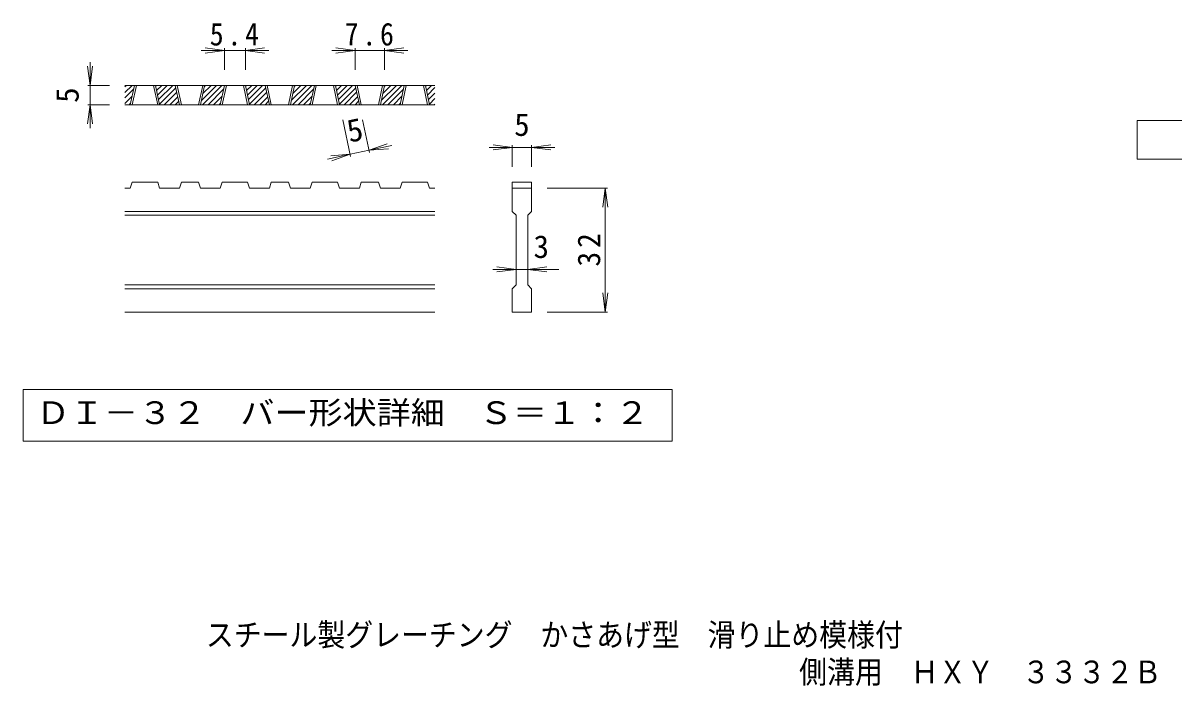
# Model space of a CAD drawing. Units: millimetres on the paper, enlarged 5 times, with parts at other scales. Extents: x -794 to 868, y -687 to 536.
# Drawn here: x -538 to 205, y -687 to -259 of the extents above; entities that cross this region are included whole.
import ezdxf
from ezdxf.enums import TextEntityAlignment as Align

# ---------------------------------------------------------------- set-up
doc = ezdxf.new("R2010")
doc.units = ezdxf.units.MM
doc.header["$LTSCALE"] = 5
for name, color, linetype, lineweight in [('D-0', 3, 'Continuous', 9), ('D-4', 7, 'Continuous', 9), ('F-4_F-4ﾚｲﾔ', 2, 'Continuous', 9)]:
    doc.layers.add(name, color=color, linetype=linetype, lineweight=lineweight)
doc.layers.add('F-5_F-5ﾚｲﾔ', color=2, linetype='Continuous')
doc.styles.add('ＭＳ ゴシック', font='')
doc.styles.get('ＭＳ ゴシック').set_extended_font_data('MS Gothic')

msp = doc.modelspace()

# ---------------------------------------------------------------- linework, layer by layer
at = {"layer": 'D-0'}
for p, q in [((-471.721, -303.617), (-467.188, -299.084)), ((-471.721, -300.081), (-470.724, -299.084)), ((-271.721, -299.084), (-471.721, -299.084)), ((-471.721, -307.152), (-466.14, -301.571)), ((-468.283, -311.584), (-465.608, -299.084)), ((-467.033, -311.584), (-464.358, -299.084)), ((-453.283, -299.084), (-450.608, -311.584)), ((-452.033, -299.084), (-449.358, -311.584)), ((-451.948, -299.483), (-451.548, -299.084)), ((-451.324, -302.395), (-448.013, -299.084)), ((-450.701, -305.307), (-444.477, -299.084)), ((-450.078, -308.22), (-440.942, -299.084)), ((-449.455, -311.132), (-438.925, -300.602)), ((-446.371, -311.584), (-438.302, -303.515)), ((-436.575, -311.584), (-439.25, -299.084)), ((-435.325, -311.584), (-438, -299.084)), ((-421.575, -299.084), (-424.25, -311.584)), ((-420.325, -299.084), (-423, -311.584)), ((-422.412, -308.839), (-412.658, -299.084)), ((-421.622, -311.584), (-409.122, -299.084)), ((-421.45, -304.34), (-416.193, -299.084)), ((-420.487, -299.842), (-419.729, -299.084)), ((-418.087, -311.584), (-408.074, -301.571)), ((-410.217, -311.584), (-407.542, -299.084)), ((-408.967, -311.584), (-406.292, -299.084)), ((-395.217, -299.084), (-392.542, -311.584)), ((-393.967, -299.084), (-391.292, -311.584)), ((-393.882, -299.483), (-393.482, -299.084)), ((-393.258, -302.395), (-389.947, -299.084)), ((-392.635, -305.307), (-386.411, -299.084)), ((-392.012, -308.22), (-382.876, -299.084)), ((-391.389, -311.132), (-380.859, -300.602)), ((-388.305, -311.584), (-380.236, -303.515)), ((-378.509, -311.584), (-381.184, -299.084)), ((-377.259, -311.584), (-379.934, -299.084)), ((-363.509, -299.084), (-366.184, -311.584)), ((-362.259, -299.084), (-364.934, -311.584)), ((-364.346, -308.839), (-354.592, -299.084)), ((-363.556, -311.584), (-351.056, -299.084)), ((-363.384, -304.34), (-358.127, -299.084)), ((-362.421, -299.842), (-361.663, -299.084)), ((-360.021, -311.584), (-350.008, -301.571)), ((-352.151, -311.584), (-349.476, -299.084)), ((-350.901, -311.584), (-348.226, -299.084)), ((-337.151, -299.084), (-334.476, -311.584)), ((-335.901, -299.084), (-333.226, -311.584)), ((-335.816, -299.483), (-335.416, -299.084)), ((-335.192, -302.395), (-331.881, -299.084)), ((-334.569, -305.307), (-328.345, -299.084)), ((-333.946, -308.22), (-324.81, -299.084)), ((-333.323, -311.132), (-322.793, -300.602)), ((-330.239, -311.584), (-322.17, -303.515)), ((-320.443, -311.584), (-323.118, -299.084)), ((-319.193, -311.584), (-321.868, -299.084)), ((-305.443, -299.084), (-308.118, -311.584)), ((-304.193, -299.084), (-306.868, -311.584)), ((-306.28, -308.839), (-296.526, -299.084)), ((-305.49, -311.584), (-292.99, -299.084)), ((-305.318, -304.34), (-300.061, -299.084)), ((-304.355, -299.842), (-303.597, -299.084)), ((-301.955, -311.584), (-291.942, -301.571)), ((-294.085, -311.584), (-291.41, -299.084)), ((-292.835, -311.584), (-290.16, -299.084)), ((-279.085, -299.084), (-276.41, -311.584)), ((-277.835, -299.084), (-275.16, -311.584)), ((-277.749, -299.483), (-277.35, -299.084)), ((-277.126, -302.395), (-273.815, -299.084)), ((-276.503, -305.307), (-271.721, -300.526)), ((-275.88, -308.22), (-271.721, -304.061)), ((-471.721, -310.688), (-467.103, -306.07)), ((-271.721, -311.584), (-471.721, -311.584)), ((-469.082, -311.584), (-468.066, -310.568)), ((-442.835, -311.584), (-437.679, -306.427)), ((-439.3, -311.584), (-437.055, -309.339)), ((-414.551, -311.584), (-409.037, -306.07)), ((-411.016, -311.584), (-409.999, -310.568)), ((-384.769, -311.584), (-379.613, -306.427)), ((-381.234, -311.584), (-378.989, -309.339)), ((-356.485, -311.584), (-350.971, -306.07)), ((-352.95, -311.584), (-351.933, -310.568)), ((-326.703, -311.584), (-321.546, -306.427)), ((-323.168, -311.584), (-320.923, -309.339)), ((-298.419, -311.584), (-292.905, -306.07)), ((-294.884, -311.584), (-293.867, -310.568)), ((-275.257, -311.132), (-271.721, -307.597)), ((-272.173, -311.584), (-271.721, -311.132)), ((-468.283, -365.334), (-467.033, -361.584)), ((-450.608, -361.584), (-467.033, -361.584)), ((-450.608, -361.584), (-449.358, -365.334)), ((-436.575, -365.334), (-435.325, -361.584)), ((-424.25, -361.584), (-435.325, -361.584)), ((-424.25, -361.584), (-423, -365.334)), ((-410.217, -365.334), (-408.967, -361.584)), ((-392.542, -361.584), (-408.967, -361.584)), ((-391.292, -365.334), (-392.542, -361.584)), ((-378.509, -365.334), (-377.259, -361.584)), ((-366.184, -361.584), (-377.259, -361.584)), ((-366.184, -361.584), (-364.934, -365.334)), ((-352.151, -365.334), (-350.901, -361.584)), ((-350.901, -361.584), (-334.476, -361.584)), ((-333.226, -365.334), (-334.476, -361.584)), ((-320.443, -365.334), (-319.193, -361.584)), ((-308.118, -361.584), (-319.193, -361.584)), ((-308.118, -361.584), (-306.868, -365.334)), ((-294.085, -365.334), (-292.835, -361.584)), ((-292.835, -361.584), (-276.41, -361.584)), ((-275.16, -365.334), (-276.41, -361.584)), ((-221.721, -361.584), (-209.222, -361.584)), ((-221.721, -361.584), (-221.721, -365.334)), ((-209.222, -361.584), (-209.222, -365.334)), ((-468.283, -365.334), (-471.721, -365.334)), ((-436.575, -365.334), (-449.358, -365.334)), ((-410.217, -365.334), (-423, -365.334)), ((-378.509, -365.334), (-391.292, -365.334)), ((-352.151, -365.334), (-364.934, -365.334)), ((-320.443, -365.334), (-333.226, -365.334)), ((-294.085, -365.334), (-306.868, -365.334)), ((-271.721, -365.334), (-275.16, -365.334)), ((-221.721, -365.334), (-209.222, -365.334)), ((-221.721, -380.334), (-221.721, -365.334)), ((-209.222, -365.334), (-209.222, -380.334)), ((-271.721, -380.334), (-471.721, -380.334)), ((-271.721, -382.833), (-471.721, -382.833)), ((-221.721, -380.334), (-219.222, -382.833)), ((-211.722, -382.833), (-209.222, -380.334)), ((-211.722, -382.833), (-211.722, -427.834)), ((-271.721, -427.834), (-471.721, -427.834)), ((-271.721, -430.334), (-471.721, -430.334)), ((-211.722, -427.834), (-209.222, -430.334)), ((-209.222, -430.334), (-209.222, -445.334)), ((-271.721, -445.334), (-471.721, -445.334)), ((-209.222, -445.334), (-221.721, -445.334))]:
    msp.add_line(p, q, dxfattribs=at)
msp.add_lwpolyline([(-221.721, -445.334), (-221.721, -430.334), (-219.222, -427.834), (-219.222, -382.833)], dxfattribs=at)
at = {"layer": 'D-0', "color": 7}
msp.add_lwpolyline([(-537.548, -495.334), (-537.548, -528.559), (-118.395, -528.559), (-118.395, -495.334)], close=True, dxfattribs=at)
at = {"layer": 'D-4'}
for p, q in [((-407.542, -276.584), (-422.542, -276.584)), ((-407.542, -276.584), (-419.935, -274.952)), ((-407.542, -276.584), (-419.935, -278.215)), ((-407.542, -275.084), (-407.542, -289.084)), ((-393.967, -276.584), (-407.542, -276.584)), ((-393.967, -276.584), (-381.574, -274.952)), ((-393.967, -275.084), (-393.967, -289.084)), ((-393.967, -276.584), (-381.574, -278.215)), ((-393.967, -276.584), (-378.967, -276.584)), ((-323.118, -276.584), (-338.118, -276.584)), ((-323.118, -276.584), (-335.511, -274.952)), ((-323.118, -276.584), (-335.511, -278.215)), ((-323.118, -275.084), (-323.118, -289.084)), ((-304.193, -276.584), (-323.118, -276.584)), ((-304.193, -276.584), (-291.8, -274.952)), ((-304.193, -275.084), (-304.193, -289.084)), ((-304.193, -276.584), (-291.8, -278.215)), ((-304.193, -276.584), (-289.193, -276.584)), ((-494.221, -299.084), (-495.853, -286.691)), ((-494.221, -299.084), (-494.221, -284.084)), ((-494.221, -299.084), (-492.59, -286.691)), ((-495.721, -299.084), (-481.721, -299.084)), ((-494.221, -299.084), (-494.221, -311.584)), ((-494.221, -311.584), (-495.853, -323.977)), ((-495.721, -311.584), (-481.721, -311.584)), ((-494.221, -311.584), (-492.59, -323.977)), ((-494.221, -311.584), (-494.221, -326.584)), ((-326.074, -345.002), (-331.133, -321.362)), ((-313.851, -342.386), (-318.35, -321.362)), ((-314.165, -340.92), (-326.388, -343.535)), ((-314.165, -340.92), (-302.388, -336.731)), ((-314.165, -340.92), (-299.497, -337.781)), ((-314.165, -340.92), (-301.705, -339.922)), ((-221.721, -339.084), (-236.721, -339.084)), ((-221.721, -339.084), (-234.114, -337.452)), ((-221.721, -339.084), (-234.114, -340.715)), ((-221.721, -337.584), (-221.721, -351.584)), ((-209.222, -339.084), (-221.721, -339.084)), ((-209.222, -339.084), (-196.828, -337.452)), ((-209.222, -337.584), (-209.222, -351.584)), ((-209.222, -339.084), (-196.828, -340.715)), ((-209.222, -339.084), (-194.222, -339.084)), ((-326.388, -343.535), (-341.056, -346.674)), ((-326.388, -343.535), (-338.848, -344.533)), ((-326.388, -343.535), (-338.166, -347.724)), ((-160.221, -365.334), (-199.222, -365.334)), ((-161.722, -365.334), (-163.353, -377.727)), ((-161.722, -365.334), (-160.09, -377.727)), ((-161.722, -445.334), (-161.722, -365.334)), ((-219.222, -417.833), (-234.222, -417.833)), ((-219.222, -417.833), (-231.615, -416.202)), ((-219.222, -417.833), (-231.615, -419.465)), ((-211.722, -417.833), (-219.222, -417.833)), ((-211.722, -417.833), (-199.329, -416.202)), ((-211.722, -417.833), (-199.329, -419.465)), ((-211.722, -417.833), (-191.722, -417.833)), ((-161.722, -445.334), (-163.353, -432.941)), ((-161.722, -445.334), (-160.09, -432.941)), ((-160.221, -445.334), (-199.222, -445.334))]:
    msp.add_line(p, q, dxfattribs=at)
at = {"layer": 'F-4_F-4ﾚｲﾔ'}
msp.add_lwpolyline([(181.716, -346.756), (181.716, -321.756), (294.216, -321.756), (294.216, -346.756)], close=True, dxfattribs=at)

# ---------------------------------------------------------------- texts
at = {"layer": 'D-0', "color": 2, "style": 'ＭＳ ゴシック', "width": 1.1}
msp.add_text('ＤＩ－３２\u3000バー形状詳細\u3000Ｓ＝１：２', height=14.66, dxfattribs=at).set_placement((-529.221, -521.947), align=Align.BOTTOM_LEFT)
at = {"layer": 'D-4', "color": 2, "style": 'ＭＳ ゴシック'}
for rotation, p in [(90, (-497.221, -310.334)), (12.079, (-325.794, -340.34))]:
    msp.add_text('5', height=14.66, rotation=rotation, dxfattribs=at).set_placement(p, align=Align.BOTTOM_LEFT)
for s, p in [('5', (-220.471, -336.084)), ('3', (-207.972, -414.833))]:
    msp.add_text(s, height=14.66, dxfattribs=at).set_placement(p, align=Align.BOTTOM_LEFT)
at = {"layer": 'D-4', "color": 2, "char_height": 14.66, "attachment_point": 7, "style": 'ＭＳ ゴシック'}
for s, insert in [('\\T1.27;\\W0.9;5.4', (-417.004, -273.584)), ('\\T1.27;\\W0.9;7.6', (-329.905, -273.584))]:
    msp.add_mtext(s, dxfattribs=dict(at, insert=insert))
at = {"layer": 'D-4', "color": 2, "insert": (-164.722, -415.959), "char_height": 14.66, "attachment_point": 7, "rotation": 90, "style": 'ＭＳ ゴシック'}
msp.add_mtext('\\T1.27;\\W0.95;32', dxfattribs=at)
at = {"layer": 'F-5_F-5ﾚｲﾔ', "style": 'ＭＳ ゴシック', "width": 0.9}
for s, p in [('スチール製グレーチング\u3000かさあげ型\u3000滑り止め模様付\u3000', (-419.528, -665.234)), ('側溝用\u3000ＨＸＹ\u3000３３３２Ｂ', (-36.545, -689.202))]:
    msp.add_text(s, height=14.66, dxfattribs=at).set_placement(p, align=Align.BOTTOM_LEFT)

doc.saveas('drawing.dxf')
